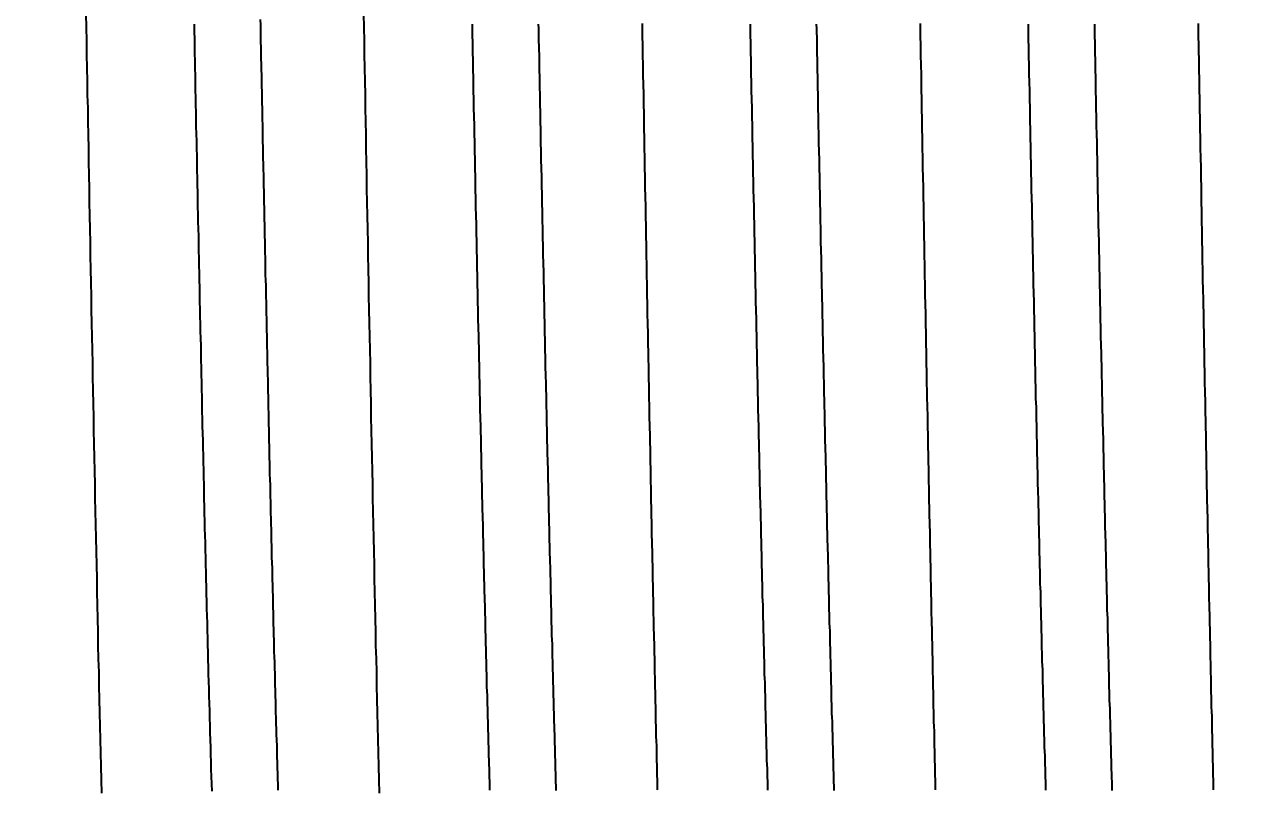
# Model space of a CAD drawing. Header units: millimetres. Extents: x 0 to 3800, y -67 to 2530.
# Drawn here: x 2233.79 to 2240.55, y 880.09 to 884.33 of the extents above; entities that cross this region are included whole.
import ezdxf

# ---------------------------------------------------------------- set-up
doc = ezdxf.new("R2010")
doc.units = ezdxf.units.MM
doc.layers.add('내부선 및 부속', color=4, linetype='Continuous')
doc.layers.add('치수선', color=7, linetype='Continuous')
doc.styles.add('____', font='')
doc.styles.get('____').set_extended_font_data('굴림')
doc.dimstyles.new('MSADIM', dxfattribs={"dimtxt": 33, "dimasz": 17, "dimexe": 10, "dimexo": 7.5, "dimgap": 10, "dimtad": 0, "dimtih": 1, "dimtoh": 1, "dimdec": 0, "dimzin": 1, "dimdsep": 46, "dimtxsty": '____', "dimcen": 11.25, "dimadec": 0, "dimazin": 0, "dimtfac": 1, "dimtdec": 0, "dimtix": 1, "dimtmove": 0, "dimatfit": 3, "dimfxl": 1, "dimtolj": 1, "dimtzin": 1, "dimarcsym": 0})

# ---------------------------------------------------------------- blocks, each defined once
blk = doc.blocks.new('*D36')
at = {"layer": '치수선', "color": 0, "linetype": 'Continuous', "lineweight": -2, "transparency": 16777216}
for p, q in [((2185.0236, 892.8024), (2164.7346, 892.8024)), ((2174.7346, 875.8024), (2174.7346, 782.8857)), ((2174.7346, 644.8024), (2174.7346, 737.2532)), ((2277.0236, 627.8024), (2164.7346, 627.8024))]:
    blk.add_line(p, q, dxfattribs=at)
at = {"layer": '치수선', "color": 0, "linetype": 'Continuous', "transparency": 16777216}
for points in [[(2171.9013, 875.8024), (2177.5679, 875.8024), (2174.7346, 892.8024)], [(2171.9013, 644.8024), (2177.5679, 644.8024), (2174.7346, 627.8024)]]:
    blk.add_solid(points, dxfattribs=at)
at = {"layer": '치수선', "color": 0, "linetype": 'Continuous', "transparency": 16777216, "insert": (2174.7346, 760.0695), "char_height": 25, "attachment_point": 5, "style": '____'}
blk.add_mtext('\\A1;265', dxfattribs=at)
blk = doc.blocks.new('*D37')
at = {"layer": '치수선', "color": 0, "linetype": 'Continuous', "lineweight": -2, "transparency": 16777216}
for p, q in [((2157.2346, 892.8024), (2094.528, 892.8024)), ((2104.528, 875.8024), (2104.528, 597.3935)), ((2104.528, 274.8024), (2104.528, 551.761)), ((2237.0236, 257.8024), (2094.528, 257.8024))]:
    blk.add_line(p, q, dxfattribs=at)
at = {"layer": '치수선', "color": 0, "linetype": 'Continuous', "transparency": 16777216}
for points in [[(2101.6947, 875.8024), (2107.3613, 875.8024), (2104.528, 892.8024)], [(2101.6947, 274.8024), (2107.3613, 274.8024), (2104.528, 257.8024)]]:
    blk.add_solid(points, dxfattribs=at)
at = {"layer": '치수선', "color": 0, "linetype": 'Continuous', "transparency": 16777216, "insert": (2104.528, 574.5773), "char_height": 25, "attachment_point": 5, "style": '____'}
blk.add_mtext('\\A1;635', dxfattribs=at)

msp = doc.modelspace()

# ---------------------------------------------------------------- linework, layer by layer
at = {"layer": '내부선 및 부속', "linetype": 'Continuous', "flags": 128}
for points in [[(2234.1328, 884.3867), (2234.1348, 884.3117), (2234.1358, 884.2377), (2234.1368, 884.1627), (2234.1388, 884.0887), (2234.1398, 884.0147), (2234.1408, 883.9397), (2234.1428, 883.8657), (2234.1438, 883.7907), (2234.1448, 883.7167), (2234.1468, 883.6417), (2234.1478, 883.5677), (2234.1488, 883.4927), (2234.1508, 883.4187), (2234.1518, 883.3437), (2234.1528, 883.2697), (2234.1548, 883.1947), (2234.1558, 883.1207), (2234.1568, 883.0457), (2234.1588, 882.9717), (2234.1598, 882.8967), (2234.1618, 882.8227), (2234.1628, 882.7487), (2234.1638, 882.6737), (2234.1658, 882.5997), (2234.1668, 882.5247), (2234.1688, 882.4507), (2234.1698, 882.3757), (2234.1718, 882.3017), (2234.1728, 882.2267), (2234.1748, 882.1527), (2234.1758, 882.0777), (2234.1768, 882.0037), (2234.1788, 881.9287), (2234.1798, 881.8547), (2234.1818, 881.7797), (2234.1828, 881.7057), (2234.1848, 881.6307), (2234.1858, 881.5567), (2234.1878, 881.4827), (2234.1898, 881.4077), (2234.1908, 881.3337), (2234.1928, 881.2587), (2234.1938, 881.1847), (2234.1958, 881.1097), (2234.1968, 881.0357), (2234.1988, 880.9607), (2234.1998, 880.8867), (2234.2018, 880.8117), (2234.2038, 880.7377), (2234.2048, 880.6627), (2234.2068, 880.5887), (2234.2088, 880.5137), (2234.2098, 880.4397), (2234.2118, 880.3647), (2234.2138, 880.2907), (2234.2148, 880.2167), (2234.2168, 880.1417), (2234.2188, 880.0677)], [(2235.7588, 880.0677), (2235.7568, 880.1417), (2235.7548, 880.2167), (2235.7528, 880.2907), (2235.7518, 880.3647), (2235.7498, 880.4397), (2235.7478, 880.5137), (2235.7468, 880.5887), (2235.7448, 880.6627), (2235.7438, 880.7377), (2235.7418, 880.8117), (2235.7398, 880.8867), (2235.7388, 880.9607), (2235.7368, 881.0357), (2235.7358, 881.1097), (2235.7338, 881.1847), (2235.7318, 881.2587), (2235.7308, 881.3337), (2235.7288, 881.4077), (2235.7278, 881.4827), (2235.7258, 881.5567), (2235.7248, 881.6307), (2235.7228, 881.7057), (2235.7218, 881.7797), (2235.7198, 881.8547), (2235.7188, 881.9287), (2235.7168, 882.0037), (2235.7158, 882.0777), (2235.7138, 882.1527), (2235.7128, 882.2267), (2235.7108, 882.3017), (2235.7098, 882.3757), (2235.7088, 882.4507), (2235.7068, 882.5247), (2235.7058, 882.5997), (2235.7038, 882.6737), (2235.7028, 882.7487), (2235.7008, 882.8227), (2235.6998, 882.8967), (2235.6988, 882.9717), (2235.6968, 883.0457), (2235.6958, 883.1207), (2235.6948, 883.1947), (2235.6928, 883.2697), (2235.6918, 883.3437), (2235.6898, 883.4187), (2235.6888, 883.4927), (2235.6878, 883.5677), (2235.6858, 883.6417), (2235.6848, 883.7167), (2235.6838, 883.7907), (2235.6818, 883.8657), (2235.6808, 883.9397), (2235.6798, 884.0147), (2235.6778, 884.0887), (2235.6768, 884.1627), (2235.6758, 884.2377), (2235.6748, 884.3117), (2235.6728, 884.3867)], [(2234.7318, 884.3297), (2234.7328, 884.2887), (2234.7338, 884.2487), (2234.7348, 884.2077), (2234.7348, 884.1677), (2234.7358, 884.1267), (2234.7368, 884.0867), (2234.7378, 884.0457), (2234.7388, 884.0057), (2234.7388, 883.9647), (2234.7398, 883.9247), (2234.7408, 883.8837), (2234.7418, 883.8437), (2234.7428, 883.8037), (2234.7428, 883.7627), (2234.7428, 883.7627), (2234.7438, 883.7227), (2234.7448, 883.6817), (2234.7458, 883.6417), (2234.7468, 883.6007), (2234.7478, 883.5607), (2234.7478, 883.5197), (2234.7488, 883.4797), (2234.7498, 883.4387), (2234.7508, 883.3987), (2234.7518, 883.3577), (2234.7518, 883.3177), (2234.7528, 883.2767), (2234.7538, 883.2367), (2234.7548, 883.1957), (2234.7558, 883.1557), (2234.7568, 883.1147), (2234.7568, 883.0747), (2234.7578, 883.0337), (2234.7588, 882.9937), (2234.7598, 882.9527), (2234.7608, 882.9127), (2234.7618, 882.8717), (2234.7628, 882.8317), (2234.7628, 882.7907), (2234.7638, 882.7507), (2234.7648, 882.7107), (2234.7658, 882.6697), (2234.7668, 882.6297), (2234.7678, 882.5887), (2234.7688, 882.5487), (2234.7688, 882.5077), (2234.7698, 882.4677), (2234.7708, 882.4267), (2234.7718, 882.3867), (2234.7728, 882.3457), (2234.7738, 882.3057), (2234.7748, 882.2647), (2234.7758, 882.2247), (2234.7758, 882.1837), (2234.7768, 882.1437), (2234.7778, 882.1027), (2234.7788, 882.0627), (2234.7798, 882.0217), (2234.7808, 881.9817), (2234.7818, 881.9407), (2234.7828, 881.9007), (2234.7838, 881.8597), (2234.7848, 881.8197), (2234.7858, 881.7787), (2234.7858, 881.7387), (2234.7868, 881.6987), (2234.7878, 881.6577), (2234.7888, 881.6177), (2234.7898, 881.5767), (2234.7908, 881.5367), (2234.7918, 881.4957), (2234.7928, 881.4557), (2234.7938, 881.4147), (2234.7948, 881.3747), (2234.7958, 881.3337), (2234.7968, 881.2937), (2234.7978, 881.2527), (2234.7988, 881.2127), (2234.7998, 881.1717), (2234.8008, 881.1317), (2234.8018, 881.0907), (2234.8028, 881.0507), (2234.8038, 881.0097), (2234.8048, 880.9697), (2234.8058, 880.9287), (2234.8068, 880.8887), (2234.8078, 880.8487), (2234.8088, 880.8077), (2234.8098, 880.7677), (2234.8108, 880.7267), (2234.8128, 880.6867), (2234.8138, 880.6457), (2234.8148, 880.6057), (2234.8158, 880.5647), (2234.8168, 880.5247), (2234.8178, 880.4837), (2234.8188, 880.4437), (2234.8198, 880.4027), (2234.8208, 880.3627), (2234.8228, 880.3217), (2234.8238, 880.2817), (2234.8248, 880.2407), (2234.8258, 880.2007), (2234.8268, 880.1597), (2234.8278, 880.1197), (2234.8298, 880.0797)], [(2235.0988, 884.3557), (2235.0998, 884.3247), (2235.0998, 884.2937), (2235.1008, 884.2637), (2235.1008, 884.2327), (2235.1018, 884.2017), (2235.1028, 884.1707), (2235.1028, 884.1407), (2235.1038, 884.1097), (2235.1038, 884.0787), (2235.1048, 884.0477), (2235.1058, 884.0177), (2235.1058, 883.9867), (2235.1068, 883.9557), (2235.1068, 883.9257), (2235.1078, 883.8947), (2235.1088, 883.8637), (2235.1088, 883.8327), (2235.1098, 883.8027), (2235.1108, 883.7717), (2235.1108, 883.7407), (2235.1118, 883.7097), (2235.1118, 883.6797), (2235.1128, 883.6487), (2235.1138, 883.6177), (2235.1138, 883.5877), (2235.1148, 883.5567), (2235.1148, 883.5257), (2235.1158, 883.4947), (2235.1158, 883.4947), (2235.1168, 883.4647), (2235.1168, 883.4337), (2235.1178, 883.4027), (2235.1188, 883.3727), (2235.1188, 883.3417), (2235.1198, 883.3107), (2235.1198, 883.2797), (2235.1208, 883.2497), (2235.1218, 883.2187), (2235.1218, 883.1877), (2235.1228, 883.1567), (2235.1238, 883.1267), (2235.1238, 883.0957), (2235.1248, 883.0647), (2235.1258, 883.0347), (2235.1258, 883.0037), (2235.1268, 882.9727), (2235.1268, 882.9417), (2235.1278, 882.9117), (2235.1288, 882.8807), (2235.1288, 882.8497), (2235.1298, 882.8187), (2235.1308, 882.7887), (2235.1308, 882.7577), (2235.1318, 882.7267), (2235.1328, 882.6967), (2235.1328, 882.6657), (2235.1338, 882.6347), (2235.1348, 882.6037), (2235.1348, 882.5737), (2235.1358, 882.5427), (2235.1368, 882.5117), (2235.1368, 882.4817), (2235.1378, 882.4507), (2235.1388, 882.4197), (2235.1388, 882.3887), (2235.1398, 882.3587), (2235.1408, 882.3277), (2235.1408, 882.2967), (2235.1418, 882.2657), (2235.1428, 882.2357), (2235.1428, 882.2047), (2235.1438, 882.1737), (2235.1448, 882.1437), (2235.1448, 882.1127), (2235.1458, 882.0817), (2235.1468, 882.0507), (2235.1468, 882.0207), (2235.1478, 881.9897), (2235.1488, 881.9587), (2235.1488, 881.9287), (2235.1498, 881.8977), (2235.1508, 881.8667), (2235.1508, 881.8357), (2235.1518, 881.8057), (2235.1528, 881.7747), (2235.1538, 881.7437), (2235.1538, 881.7127), (2235.1548, 881.6827), (2235.1558, 881.6517), (2235.1558, 881.6207), (2235.1568, 881.5907), (2235.1578, 881.5597), (2235.1588, 881.5287), (2235.1588, 881.4977), (2235.1598, 881.4677), (2235.1608, 881.4367), (2235.1618, 881.4057), (2235.1618, 881.3757), (2235.1628, 881.3447), (2235.1638, 881.3137), (2235.1648, 881.2827), (2235.1648, 881.2527), (2235.1658, 881.2217), (2235.1668, 881.1907), (2235.1678, 881.1597), (2235.1678, 881.1297), (2235.1688, 881.0987), (2235.1698, 881.0677), (2235.1708, 881.0377), (2235.1708, 881.0067), (2235.1718, 880.9757), (2235.1728, 880.9447), (2235.1738, 880.9147), (2235.1748, 880.8837), (2235.1748, 880.8527), (2235.1758, 880.8227), (2235.1768, 880.7917), (2235.1778, 880.7607), (2235.1788, 880.7297), (2235.1788, 880.6997), (2235.1798, 880.6687), (2235.1808, 880.6377), (2235.1818, 880.6077), (2235.1828, 880.5767), (2235.1838, 880.5457), (2235.1838, 880.5147), (2235.1848, 880.4847), (2235.1858, 880.4537), (2235.1868, 880.4227), (2235.1868, 880.4227), (2235.1878, 880.3927), (2235.1888, 880.3617), (2235.1898, 880.3307), (2235.1898, 880.2997), (2235.1908, 880.2697), (2235.1918, 880.2387), (2235.1928, 880.2077), (2235.1938, 880.1767), (2235.1948, 880.1467), (2235.1958, 880.1157), (2235.1968, 880.0847)], [(2236.2718, 884.3307), (2236.2718, 884.3077), (2236.2728, 884.2837), (2236.2728, 884.2597), (2236.2738, 884.2357), (2236.2738, 884.2117), (2236.2748, 884.1877), (2236.2748, 884.1877), (2236.2748, 884.1637), (2236.2758, 884.1407), (2236.2758, 884.1167), (2236.2768, 884.0927), (2236.2768, 884.0687), (2236.2778, 884.0447), (2236.2778, 884.0207), (2236.2788, 883.9967), (2236.2788, 883.9737), (2236.2788, 883.9497), (2236.2798, 883.9257), (2236.2798, 883.9017), (2236.2808, 883.8777), (2236.2808, 883.8537), (2236.2818, 883.8297), (2236.2818, 883.8057), (2236.2828, 883.7827), (2236.2828, 883.7587), (2236.2838, 883.7347), (2236.2838, 883.7107), (2236.2848, 883.6867), (2236.2848, 883.6627), (2236.2858, 883.6387), (2236.2858, 883.6157), (2236.2868, 883.5917), (2236.2868, 883.5677), (2236.2878, 883.5437), (2236.2878, 883.5197), (2236.2888, 883.4957), (2236.2888, 883.4717), (2236.2888, 883.4487), (2236.2898, 883.4247), (2236.2898, 883.4007), (2236.2908, 883.3767), (2236.2908, 883.3527), (2236.2918, 883.3287), (2236.2918, 883.3047), (2236.2928, 883.2807), (2236.2928, 883.2577), (2236.2938, 883.2337), (2236.2938, 883.2097), (2236.2948, 883.1857), (2236.2948, 883.1617), (2236.2958, 883.1377), (2236.2958, 883.1137), (2236.2968, 883.0907), (2236.2968, 883.0667), (2236.2978, 883.0427), (2236.2978, 883.0187), (2236.2988, 882.9947), (2236.2988, 882.9707), (2236.2998, 882.9467), (2236.2998, 882.9237), (2236.3008, 882.8997), (2236.3008, 882.8757), (2236.3018, 882.8517), (2236.3018, 882.8277), (2236.3028, 882.8037), (2236.3028, 882.7797), (2236.3038, 882.7567), (2236.3038, 882.7327), (2236.3048, 882.7087), (2236.3048, 882.6847), (2236.3058, 882.6607), (2236.3058, 882.6367), (2236.3068, 882.6127), (2236.3068, 882.5887), (2236.3078, 882.5657), (2236.3088, 882.5417), (2236.3088, 882.5177), (2236.3098, 882.4937), (2236.3098, 882.4697), (2236.3108, 882.4457), (2236.3108, 882.4217), (2236.3118, 882.3987), (2236.3118, 882.3747), (2236.3128, 882.3507), (2236.3128, 882.3267), (2236.3138, 882.3027), (2236.3138, 882.2787), (2236.3148, 882.2547), (2236.3148, 882.2317), (2236.3158, 882.2077), (2236.3158, 882.1837), (2236.3168, 882.1597), (2236.3168, 882.1357), (2236.3178, 882.1117), (2236.3188, 882.0877), (2236.3188, 882.0647), (2236.3198, 882.0407), (2236.3198, 882.0167), (2236.3208, 881.9927), (2236.3208, 881.9687), (2236.3218, 881.9447), (2236.3218, 881.9207), (2236.3228, 881.8967), (2236.3228, 881.8737), (2236.3238, 881.8497), (2236.3248, 881.8257), (2236.3248, 881.8017), (2236.3248, 881.8017), (2236.3258, 881.7777), (2236.3258, 881.7537), (2236.3268, 881.7297), (2236.3268, 881.7067), (2236.3278, 881.6827), (2236.3278, 881.6587), (2236.3288, 881.6347), (2236.3298, 881.6107), (2236.3298, 881.5867), (2236.3308, 881.5627), (2236.3308, 881.5397), (2236.3318, 881.5157), (2236.3318, 881.4917), (2236.3328, 881.4677), (2236.3338, 881.4437), (2236.3338, 881.4197), (2236.3348, 881.3957), (2236.3348, 881.3727), (2236.3358, 881.3487), (2236.3358, 881.3247), (2236.3368, 881.3007), (2236.3378, 881.2767), (2236.3378, 881.2527), (2236.3388, 881.2287), (2236.3388, 881.2057), (2236.3398, 881.1817), (2236.3408, 881.1577), (2236.3408, 881.1337), (2236.3418, 881.1097), (2236.3418, 881.0857), (2236.3428, 881.0617), (2236.3438, 881.0377), (2236.3438, 881.0147), (2236.3448, 880.9907), (2236.3448, 880.9667), (2236.3458, 880.9427), (2236.3468, 880.9187), (2236.3468, 880.8947), (2236.3478, 880.8707), (2236.3478, 880.8477), (2236.3488, 880.8237), (2236.3498, 880.7997), (2236.3498, 880.7757), (2236.3508, 880.7517), (2236.3518, 880.7277), (2236.3518, 880.7037), (2236.3528, 880.6807), (2236.3528, 880.6567), (2236.3538, 880.6327), (2236.3548, 880.6087), (2236.3548, 880.5847), (2236.3558, 880.5607), (2236.3568, 880.5367), (2236.3568, 880.5137), (2236.3578, 880.4897), (2236.3588, 880.4657), (2236.3588, 880.4417), (2236.3598, 880.4177), (2236.3608, 880.3937), (2236.3608, 880.3697), (2236.3618, 880.3467), (2236.3628, 880.3227), (2236.3628, 880.2987), (2236.3638, 880.2747), (2236.3648, 880.2507), (2236.3648, 880.2267), (2236.3658, 880.2027), (2236.3668, 880.1797), (2236.3668, 880.1557), (2236.3678, 880.1317), (2236.3688, 880.1077), (2236.3688, 880.0837)], [(2236.6388, 884.3297), (2236.6398, 884.3057), (2236.6398, 884.2817), (2236.6408, 884.2587), (2236.6408, 884.2347), (2236.6418, 884.2107), (2236.6418, 884.2107), (2236.6418, 884.1867), (2236.6428, 884.1627), (2236.6428, 884.1387), (2236.6428, 884.1147), (2236.6438, 884.0917), (2236.6438, 884.0677), (2236.6448, 884.0437), (2236.6448, 884.0197), (2236.6458, 883.9957), (2236.6458, 883.9717), (2236.6468, 883.9477), (2236.6468, 883.9247), (2236.6478, 883.9007), (2236.6478, 883.8767), (2236.6488, 883.8527), (2236.6488, 883.8287), (2236.6498, 883.8047), (2236.6498, 883.7807), (2236.6508, 883.7567), (2236.6508, 883.7337), (2236.6508, 883.7097), (2236.6518, 883.6857), (2236.6518, 883.6617), (2236.6528, 883.6377), (2236.6528, 883.6137), (2236.6538, 883.5897), (2236.6538, 883.5667), (2236.6548, 883.5427), (2236.6548, 883.5187), (2236.6558, 883.4947), (2236.6558, 883.4707), (2236.6568, 883.4467), (2236.6568, 883.4227), (2236.6578, 883.3997), (2236.6578, 883.3757), (2236.6588, 883.3517), (2236.6588, 883.3277), (2236.6598, 883.3037), (2236.6598, 883.2797), (2236.6608, 883.2557), (2236.6608, 883.2317), (2236.6618, 883.2087), (2236.6618, 883.1847), (2236.6628, 883.1607), (2236.6628, 883.1367), (2236.6638, 883.1127), (2236.6638, 883.0887), (2236.6648, 883.0647), (2236.6648, 883.0417), (2236.6658, 883.0177), (2236.6658, 882.9937), (2236.6668, 882.9697), (2236.6668, 882.9457), (2236.6678, 882.9217), (2236.6678, 882.8977), (2236.6688, 882.8747), (2236.6688, 882.8507), (2236.6698, 882.8267), (2236.6698, 882.8027), (2236.6708, 882.7787), (2236.6708, 882.7547), (2236.6718, 882.7307), (2236.6718, 882.7077), (2236.6728, 882.6837), (2236.6728, 882.6597), (2236.6738, 882.6357), (2236.6738, 882.6117), (2236.6748, 882.5877), (2236.6748, 882.5637), (2236.6758, 882.5397), (2236.6758, 882.5167), (2236.6768, 882.4927), (2236.6768, 882.4687), (2236.6778, 882.4447), (2236.6778, 882.4207), (2236.6788, 882.3967), (2236.6788, 882.3727), (2236.6798, 882.3497), (2236.6808, 882.3257), (2236.6808, 882.3017), (2236.6818, 882.2777), (2236.6818, 882.2537), (2236.6828, 882.2297), (2236.6828, 882.2057), (2236.6838, 882.1827), (2236.6838, 882.1587), (2236.6848, 882.1347), (2236.6848, 882.1107), (2236.6858, 882.0867), (2236.6858, 882.0627), (2236.6868, 882.0387), (2236.6868, 882.0157), (2236.6878, 881.9917), (2236.6888, 881.9677), (2236.6888, 881.9437), (2236.6898, 881.9197), (2236.6898, 881.8957), (2236.6908, 881.8717), (2236.6908, 881.8477), (2236.6918, 881.8247), (2236.6918, 881.8247), (2236.6918, 881.8007), (2236.6928, 881.7767), (2236.6938, 881.7527), (2236.6938, 881.7287), (2236.6948, 881.7047), (2236.6948, 881.6807), (2236.6958, 881.6577), (2236.6958, 881.6337), (2236.6968, 881.6097), (2236.6968, 881.5857), (2236.6978, 881.5617), (2236.6988, 881.5377), (2236.6988, 881.5137), (2236.6998, 881.4907), (2236.6998, 881.4667), (2236.7008, 881.4427), (2236.7008, 881.4187), (2236.7018, 881.3947), (2236.7028, 881.3707), (2236.7028, 881.3467), (2236.7038, 881.3237), (2236.7038, 881.2997), (2236.7048, 881.2757), (2236.7058, 881.2517), (2236.7058, 881.2277), (2236.7068, 881.2037), (2236.7068, 881.1797), (2236.7078, 881.1567), (2236.7078, 881.1327), (2236.7088, 881.1087), (2236.7098, 881.0847), (2236.7098, 881.0607), (2236.7108, 881.0367), (2236.7108, 881.0127), (2236.7118, 880.9887), (2236.7128, 880.9657), (2236.7128, 880.9417), (2236.7138, 880.9177), (2236.7148, 880.8937), (2236.7148, 880.8697), (2236.7158, 880.8457), (2236.7158, 880.8217), (2236.7168, 880.7987), (2236.7178, 880.7747), (2236.7178, 880.7507), (2236.7188, 880.7267), (2236.7188, 880.7027), (2236.7198, 880.6787), (2236.7208, 880.6547), (2236.7208, 880.6317), (2236.7218, 880.6077), (2236.7228, 880.5837), (2236.7228, 880.5597), (2236.7238, 880.5357), (2236.7248, 880.5117), (2236.7248, 880.4877), (2236.7258, 880.4647), (2236.7268, 880.4407), (2236.7268, 880.4167), (2236.7278, 880.3927), (2236.7288, 880.3687), (2236.7288, 880.3447), (2236.7298, 880.3207), (2236.7308, 880.2977), (2236.7308, 880.2737), (2236.7318, 880.2497), (2236.7328, 880.2257), (2236.7328, 880.2017), (2236.7338, 880.1777), (2236.7348, 880.1537), (2236.7348, 880.1307), (2236.7358, 880.1067), (2236.7368, 880.0827)], [(2237.2138, 884.3337), (2237.2138, 884.3067), (2237.2148, 884.2797), (2237.2148, 884.2527), (2237.2158, 884.2257), (2237.2158, 884.1987), (2237.2168, 884.1717), (2237.2168, 884.1447), (2237.2178, 884.1177), (2237.2178, 884.0907), (2237.2188, 884.0637), (2237.2188, 884.0367), (2237.2198, 884.0097), (2237.2198, 883.9827), (2237.2208, 883.9547), (2237.2208, 883.9277), (2237.2218, 883.9007), (2237.2218, 883.8737), (2237.2228, 883.8467), (2237.2228, 883.8197), (2237.2238, 883.7927), (2237.2238, 883.7657), (2237.2238, 883.7387), (2237.2248, 883.7117), (2237.2248, 883.6847), (2237.2258, 883.6577), (2237.2258, 883.6307), (2237.2268, 883.6037), (2237.2268, 883.5767), (2237.2278, 883.5497), (2237.2278, 883.5227), (2237.2288, 883.4957), (2237.2288, 883.4677), (2237.2298, 883.4407), (2237.2298, 883.4137), (2237.2308, 883.3867), (2237.2308, 883.3597), (2237.2318, 883.3327), (2237.2318, 883.3057), (2237.2328, 883.2787), (2237.2328, 883.2517), (2237.2338, 883.2247), (2237.2338, 883.1977), (2237.2348, 883.1707), (2237.2348, 883.1437), (2237.2358, 883.1167), (2237.2358, 883.0897), (2237.2368, 883.0627), (2237.2368, 883.0357), (2237.2378, 883.0087), (2237.2378, 882.9807), (2237.2388, 882.9537), (2237.2388, 882.9267), (2237.2398, 882.8997), (2237.2398, 882.8727), (2237.2408, 882.8457), (2237.2408, 882.8187), (2237.2418, 882.7917), (2237.2418, 882.7647), (2237.2428, 882.7377), (2237.2428, 882.7107), (2237.2438, 882.6837), (2237.2438, 882.6567), (2237.2448, 882.6297), (2237.2448, 882.6027), (2237.2458, 882.5757), (2237.2458, 882.5487), (2237.2468, 882.5217), (2237.2478, 882.4937), (2237.2478, 882.4667), (2237.2488, 882.4397), (2237.2488, 882.4127), (2237.2498, 882.3857), (2237.2498, 882.3587), (2237.2508, 882.3317), (2237.2508, 882.3047), (2237.2518, 882.2777), (2237.2518, 882.2507), (2237.2528, 882.2237), (2237.2528, 882.1967), (2237.2538, 882.1697), (2237.2538, 882.1427), (2237.2548, 882.1157), (2237.2548, 882.0887), (2237.2558, 882.0617), (2237.2558, 882.0347), (2237.2568, 882.0077), (2237.2578, 881.9797), (2237.2578, 881.9797), (2237.2578, 881.9527), (2237.2588, 881.9257), (2237.2588, 881.8987), (2237.2598, 881.8717), (2237.2598, 881.8447), (2237.2608, 881.8177), (2237.2608, 881.7907), (2237.2618, 881.7637), (2237.2618, 881.7367), (2237.2628, 881.7097), (2237.2628, 881.6827), (2237.2638, 881.6557), (2237.2648, 881.6287), (2237.2648, 881.6017), (2237.2658, 881.5747), (2237.2658, 881.5477), (2237.2668, 881.5207), (2237.2668, 881.4937), (2237.2678, 881.4657), (2237.2678, 881.4387), (2237.2688, 881.4117), (2237.2698, 881.3847), (2237.2698, 881.3577), (2237.2708, 881.3307), (2237.2708, 881.3037), (2237.2718, 881.2767), (2237.2718, 881.2497), (2237.2728, 881.2227), (2237.2738, 881.1957), (2237.2738, 881.1687), (2237.2748, 881.1417), (2237.2748, 881.1147), (2237.2758, 881.0877), (2237.2758, 881.0607), (2237.2768, 881.0337), (2237.2778, 881.0067), (2237.2778, 880.9787), (2237.2788, 880.9517), (2237.2788, 880.9247), (2237.2798, 880.8977), (2237.2808, 880.8707), (2237.2808, 880.8437), (2237.2818, 880.8167), (2237.2818, 880.7897), (2237.2828, 880.7627), (2237.2828, 880.7357), (2237.2838, 880.7087), (2237.2848, 880.6817), (2237.2848, 880.6547), (2237.2858, 880.6277), (2237.2858, 880.6007), (2237.2868, 880.5737), (2237.2878, 880.5467), (2237.2878, 880.5197), (2237.2888, 880.4927), (2237.2888, 880.4647), (2237.2898, 880.4377), (2237.2908, 880.4107), (2237.2908, 880.3837), (2237.2918, 880.3567), (2237.2928, 880.3297), (2237.2928, 880.3027), (2237.2938, 880.2757), (2237.2938, 880.2487), (2237.2948, 880.2217), (2237.2958, 880.1947), (2237.2958, 880.1677), (2237.2968, 880.1407), (2237.2978, 880.1137), (2237.2978, 880.0867)], [(2237.8118, 884.3307), (2237.8118, 884.3077), (2237.8128, 884.2837), (2237.8128, 884.2597), (2237.8138, 884.2357), (2237.8138, 884.2117), (2237.8148, 884.1877), (2237.8148, 884.1877), (2237.8148, 884.1637), (2237.8158, 884.1407), (2237.8158, 884.1167), (2237.8158, 884.0927), (2237.8168, 884.0687), (2237.8168, 884.0447), (2237.8178, 884.0207), (2237.8178, 883.9967), (2237.8188, 883.9737), (2237.8188, 883.9497), (2237.8198, 883.9257), (2237.8198, 883.9017), (2237.8208, 883.8777), (2237.8208, 883.8537), (2237.8218, 883.8297), (2237.8218, 883.8057), (2237.8228, 883.7827), (2237.8228, 883.7587), (2237.8238, 883.7347), (2237.8238, 883.7107), (2237.8238, 883.6867), (2237.8248, 883.6627), (2237.8248, 883.6387), (2237.8258, 883.6157), (2237.8258, 883.5917), (2237.8268, 883.5677), (2237.8268, 883.5437), (2237.8278, 883.5197), (2237.8278, 883.4957), (2237.8288, 883.4717), (2237.8288, 883.4487), (2237.8298, 883.4247), (2237.8298, 883.4007), (2237.8308, 883.3767), (2237.8308, 883.3527), (2237.8318, 883.3287), (2237.8318, 883.3047), (2237.8328, 883.2817), (2237.8328, 883.2577), (2237.8338, 883.2337), (2237.8338, 883.2097), (2237.8348, 883.1857), (2237.8348, 883.1617), (2237.8358, 883.1377), (2237.8358, 883.1137), (2237.8368, 883.0907), (2237.8368, 883.0667), (2237.8378, 883.0427), (2237.8378, 883.0187), (2237.8388, 882.9947), (2237.8388, 882.9707), (2237.8398, 882.9467), (2237.8398, 882.9237), (2237.8408, 882.8997), (2237.8408, 882.8757), (2237.8418, 882.8517), (2237.8418, 882.8277), (2237.8428, 882.8037), (2237.8428, 882.7797), (2237.8438, 882.7567), (2237.8438, 882.7327), (2237.8448, 882.7087), (2237.8448, 882.6847), (2237.8458, 882.6607), (2237.8458, 882.6367), (2237.8468, 882.6127), (2237.8468, 882.5887), (2237.8478, 882.5657), (2237.8478, 882.5417), (2237.8488, 882.5177), (2237.8488, 882.4937), (2237.8498, 882.4697), (2237.8498, 882.4457), (2237.8508, 882.4217), (2237.8508, 882.3987), (2237.8518, 882.3747), (2237.8528, 882.3507), (2237.8528, 882.3267), (2237.8538, 882.3027), (2237.8538, 882.2787), (2237.8548, 882.2547), (2237.8548, 882.2317), (2237.8558, 882.2077), (2237.8558, 882.1837), (2237.8568, 882.1597), (2237.8568, 882.1357), (2237.8578, 882.1117), (2237.8578, 882.0877), (2237.8588, 882.0647), (2237.8588, 882.0407), (2237.8598, 882.0167), (2237.8608, 881.9927), (2237.8608, 881.9687), (2237.8618, 881.9447), (2237.8618, 881.9207), (2237.8628, 881.8967), (2237.8628, 881.8737), (2237.8638, 881.8497), (2237.8638, 881.8257), (2237.8648, 881.8017), (2237.8648, 881.8017), (2237.8648, 881.7777), (2237.8658, 881.7537), (2237.8668, 881.7297), (2237.8668, 881.7067), (2237.8678, 881.6827), (2237.8678, 881.6587), (2237.8688, 881.6347), (2237.8688, 881.6107), (2237.8698, 881.5867), (2237.8708, 881.5627), (2237.8708, 881.5397), (2237.8718, 881.5157), (2237.8718, 881.4917), (2237.8728, 881.4677), (2237.8728, 881.4437), (2237.8738, 881.4197), (2237.8748, 881.3957), (2237.8748, 881.3727), (2237.8758, 881.3487), (2237.8758, 881.3247), (2237.8768, 881.3007), (2237.8768, 881.2767), (2237.8778, 881.2527), (2237.8788, 881.2287), (2237.8788, 881.2057), (2237.8798, 881.1817), (2237.8798, 881.1577), (2237.8808, 881.1337), (2237.8818, 881.1097), (2237.8818, 881.0857), (2237.8828, 881.0617), (2237.8828, 881.0377), (2237.8838, 881.0147), (2237.8848, 880.9907), (2237.8848, 880.9667), (2237.8858, 880.9427), (2237.8858, 880.9187), (2237.8868, 880.8947), (2237.8878, 880.8707), (2237.8878, 880.8477), (2237.8888, 880.8237), (2237.8898, 880.7997), (2237.8898, 880.7757), (2237.8908, 880.7517), (2237.8908, 880.7277), (2237.8918, 880.7037), (2237.8928, 880.6807), (2237.8928, 880.6567), (2237.8938, 880.6327), (2237.8948, 880.6087), (2237.8948, 880.5847), (2237.8958, 880.5607), (2237.8958, 880.5367), (2237.8968, 880.5137), (2237.8978, 880.4897), (2237.8978, 880.4657), (2237.8988, 880.4417), (2237.8998, 880.4177), (2237.8998, 880.3937), (2237.9008, 880.3697), (2237.9018, 880.3467), (2237.9018, 880.3227), (2237.9028, 880.2987), (2237.9038, 880.2747), (2237.9038, 880.2507), (2237.9048, 880.2267), (2237.9058, 880.2027), (2237.9058, 880.1797), (2237.9068, 880.1557), (2237.9078, 880.1317), (2237.9078, 880.1077), (2237.9088, 880.0837)], [(2238.1788, 884.3297), (2238.1798, 884.3057), (2238.1798, 884.2817), (2238.1808, 884.2587), (2238.1808, 884.2347), (2238.1808, 884.2107), (2238.1808, 884.2107), (2238.1818, 884.1867), (2238.1818, 884.1627), (2238.1828, 884.1387), (2238.1828, 884.1147), (2238.1838, 884.0917), (2238.1838, 884.0677), (2238.1848, 884.0437), (2238.1848, 884.0197), (2238.1858, 883.9957), (2238.1858, 883.9717), (2238.1868, 883.9477), (2238.1868, 883.9247), (2238.1878, 883.9007), (2238.1878, 883.8767), (2238.1878, 883.8527), (2238.1888, 883.8287), (2238.1888, 883.8047), (2238.1898, 883.7807), (2238.1898, 883.7567), (2238.1908, 883.7337), (2238.1908, 883.7097), (2238.1918, 883.6857), (2238.1918, 883.6617), (2238.1928, 883.6377), (2238.1928, 883.6137), (2238.1938, 883.5897), (2238.1938, 883.5667), (2238.1948, 883.5427), (2238.1948, 883.5187), (2238.1958, 883.4947), (2238.1958, 883.4707), (2238.1968, 883.4467), (2238.1968, 883.4227), (2238.1978, 883.3997), (2238.1978, 883.3757), (2238.1988, 883.3517), (2238.1988, 883.3277), (2238.1998, 883.3037), (2238.1998, 883.2797), (2238.2008, 883.2557), (2238.2008, 883.2317), (2238.2018, 883.2087), (2238.2018, 883.1847), (2238.2018, 883.1607), (2238.2028, 883.1367), (2238.2028, 883.1127), (2238.2038, 883.0887), (2238.2038, 883.0647), (2238.2048, 883.0417), (2238.2048, 883.0177), (2238.2058, 882.9937), (2238.2058, 882.9697), (2238.2068, 882.9457), (2238.2068, 882.9217), (2238.2078, 882.8977), (2238.2078, 882.8747), (2238.2088, 882.8507), (2238.2098, 882.8267), (2238.2098, 882.8027), (2238.2108, 882.7787), (2238.2108, 882.7547), (2238.2118, 882.7307), (2238.2118, 882.7077), (2238.2128, 882.6837), (2238.2128, 882.6597), (2238.2138, 882.6357), (2238.2138, 882.6117), (2238.2148, 882.5877), (2238.2148, 882.5637), (2238.2158, 882.5397), (2238.2158, 882.5167), (2238.2168, 882.4927), (2238.2168, 882.4687), (2238.2178, 882.4447), (2238.2178, 882.4207), (2238.2188, 882.3967), (2238.2188, 882.3727), (2238.2198, 882.3497), (2238.2198, 882.3257), (2238.2208, 882.3017), (2238.2208, 882.2777), (2238.2218, 882.2537), (2238.2218, 882.2297), (2238.2228, 882.2057), (2238.2238, 882.1827), (2238.2238, 882.1587), (2238.2248, 882.1347), (2238.2248, 882.1107), (2238.2258, 882.0867), (2238.2258, 882.0627), (2238.2268, 882.0387), (2238.2268, 882.0157), (2238.2278, 881.9917), (2238.2278, 881.9677), (2238.2288, 881.9437), (2238.2288, 881.9197), (2238.2298, 881.8957), (2238.2308, 881.8717), (2238.2308, 881.8477), (2238.2318, 881.8247), (2238.2318, 881.8247), (2238.2318, 881.8007), (2238.2328, 881.7767), (2238.2328, 881.7527), (2238.2338, 881.7287), (2238.2338, 881.7047), (2238.2348, 881.6807), (2238.2358, 881.6577), (2238.2358, 881.6337), (2238.2368, 881.6097), (2238.2368, 881.5857), (2238.2378, 881.5617), (2238.2378, 881.5377), (2238.2388, 881.5137), (2238.2398, 881.4907), (2238.2398, 881.4667), (2238.2408, 881.4427), (2238.2408, 881.4187), (2238.2418, 881.3947), (2238.2418, 881.3707), (2238.2428, 881.3467), (2238.2438, 881.3237), (2238.2438, 881.2997), (2238.2448, 881.2757), (2238.2448, 881.2517), (2238.2458, 881.2277), (2238.2468, 881.2037), (2238.2468, 881.1797), (2238.2478, 881.1567), (2238.2478, 881.1327), (2238.2488, 881.1087), (2238.2488, 881.0847), (2238.2498, 881.0607), (2238.2508, 881.0367), (2238.2508, 881.0127), (2238.2518, 880.9887), (2238.2528, 880.9657), (2238.2528, 880.9417), (2238.2538, 880.9177), (2238.2538, 880.8937), (2238.2548, 880.8697), (2238.2558, 880.8457), (2238.2558, 880.8217), (2238.2568, 880.7987), (2238.2568, 880.7747), (2238.2578, 880.7507), (2238.2588, 880.7267), (2238.2588, 880.7027), (2238.2598, 880.6787), (2238.2608, 880.6547), (2238.2608, 880.6317), (2238.2618, 880.6077), (2238.2618, 880.5837), (2238.2628, 880.5597), (2238.2638, 880.5357), (2238.2638, 880.5117), (2238.2648, 880.4877), (2238.2658, 880.4647), (2238.2658, 880.4407), (2238.2668, 880.4167), (2238.2678, 880.3927), (2238.2678, 880.3687), (2238.2688, 880.3447), (2238.2698, 880.3207), (2238.2698, 880.2977), (2238.2708, 880.2737), (2238.2718, 880.2497), (2238.2718, 880.2257), (2238.2728, 880.2017), (2238.2738, 880.1777), (2238.2738, 880.1537), (2238.2748, 880.1307), (2238.2758, 880.1067), (2238.2758, 880.0827)], [(2238.7538, 884.3337), (2238.7538, 884.3067), (2238.7548, 884.2797), (2238.7548, 884.2527), (2238.7558, 884.2257), (2238.7558, 884.1987), (2238.7568, 884.1717), (2238.7568, 884.1447), (2238.7578, 884.1177), (2238.7578, 884.0907), (2238.7588, 884.0637), (2238.7588, 884.0367), (2238.7598, 884.0097), (2238.7598, 883.9827), (2238.7598, 883.9547), (2238.7608, 883.9277), (2238.7608, 883.9007), (2238.7618, 883.8737), (2238.7618, 883.8467), (2238.7628, 883.8197), (2238.7628, 883.7927), (2238.7638, 883.7657), (2238.7638, 883.7387), (2238.7648, 883.7117), (2238.7648, 883.6847), (2238.7658, 883.6577), (2238.7658, 883.6307), (2238.7668, 883.6037), (2238.7668, 883.5767), (2238.7678, 883.5497), (2238.7678, 883.5227), (2238.7688, 883.4957), (2238.7688, 883.4677), (2238.7698, 883.4407), (2238.7698, 883.4137), (2238.7708, 883.3867), (2238.7708, 883.3597), (2238.7718, 883.3327), (2238.7718, 883.3057), (2238.7728, 883.2787), (2238.7728, 883.2517), (2238.7738, 883.2247), (2238.7738, 883.1977), (2238.7748, 883.1707), (2238.7748, 883.1437), (2238.7758, 883.1167), (2238.7758, 883.0897), (2238.7768, 883.0627), (2238.7768, 883.0357), (2238.7778, 883.0087), (2238.7778, 882.9807), (2238.7788, 882.9537), (2238.7788, 882.9267), (2238.7798, 882.8997), (2238.7798, 882.8727), (2238.7808, 882.8457), (2238.7808, 882.8187), (2238.7818, 882.7917), (2238.7818, 882.7647), (2238.7828, 882.7377), (2238.7828, 882.7107), (2238.7838, 882.6837), (2238.7838, 882.6567), (2238.7848, 882.6297), (2238.7848, 882.6027), (2238.7858, 882.5757), (2238.7858, 882.5487), (2238.7868, 882.5217), (2238.7868, 882.4937), (2238.7878, 882.4667), (2238.7878, 882.4397), (2238.7888, 882.4127), (2238.7888, 882.3857), (2238.7898, 882.3587), (2238.7898, 882.3317), (2238.7908, 882.3047), (2238.7918, 882.2777), (2238.7918, 882.2507), (2238.7928, 882.2237), (2238.7928, 882.1967), (2238.7938, 882.1697), (2238.7938, 882.1427), (2238.7948, 882.1157), (2238.7948, 882.0887), (2238.7958, 882.0617), (2238.7958, 882.0347), (2238.7968, 882.0077), (2238.7968, 881.9797), (2238.7968, 881.9797), (2238.7978, 881.9527), (2238.7978, 881.9257), (2238.7988, 881.8987), (2238.7998, 881.8717), (2238.7998, 881.8447), (2238.8008, 881.8177), (2238.8008, 881.7907), (2238.8018, 881.7637), (2238.8018, 881.7367), (2238.8028, 881.7097), (2238.8028, 881.6827), (2238.8038, 881.6557), (2238.8038, 881.6287), (2238.8048, 881.6017), (2238.8058, 881.5747), (2238.8058, 881.5477), (2238.8068, 881.5207), (2238.8068, 881.4937), (2238.8078, 881.4657), (2238.8078, 881.4387), (2238.8088, 881.4117), (2238.8088, 881.3847), (2238.8098, 881.3577), (2238.8108, 881.3307), (2238.8108, 881.3037), (2238.8118, 881.2767), (2238.8118, 881.2497), (2238.8128, 881.2227), (2238.8128, 881.1957), (2238.8138, 881.1687), (2238.8148, 881.1417), (2238.8148, 881.1147), (2238.8158, 881.0877), (2238.8158, 881.0607), (2238.8168, 881.0337), (2238.8168, 881.0067), (2238.8178, 880.9787), (2238.8188, 880.9517), (2238.8188, 880.9247), (2238.8198, 880.8977), (2238.8198, 880.8707), (2238.8208, 880.8437), (2238.8218, 880.8167), (2238.8218, 880.7897), (2238.8228, 880.7627), (2238.8228, 880.7357), (2238.8238, 880.7087), (2238.8238, 880.6817), (2238.8248, 880.6547), (2238.8258, 880.6277), (2238.8258, 880.6007), (2238.8268, 880.5737), (2238.8268, 880.5467), (2238.8278, 880.5197), (2238.8288, 880.4927), (2238.8288, 880.4647), (2238.8298, 880.4377), (2238.8308, 880.4107), (2238.8308, 880.3837), (2238.8318, 880.3567), (2238.8318, 880.3297), (2238.8328, 880.3027), (2238.8338, 880.2757), (2238.8338, 880.2487), (2238.8348, 880.2217), (2238.8358, 880.1947), (2238.8358, 880.1677), (2238.8368, 880.1407), (2238.8368, 880.1137), (2238.8378, 880.0867)], [(2239.3518, 884.3307), (2239.3518, 884.3077), (2239.3528, 884.2837), (2239.3528, 884.2597), (2239.3528, 884.2357), (2239.3538, 884.2117), (2239.3538, 884.1877), (2239.3538, 884.1877), (2239.3548, 884.1637), (2239.3548, 884.1407), (2239.3558, 884.1167), (2239.3558, 884.0927), (2239.3568, 884.0687), (2239.3568, 884.0447), (2239.3578, 884.0207), (2239.3578, 883.9967), (2239.3588, 883.9737), (2239.3588, 883.9497), (2239.3598, 883.9257), (2239.3598, 883.9017), (2239.3608, 883.8777), (2239.3608, 883.8537), (2239.3608, 883.8297), (2239.3618, 883.8067), (2239.3618, 883.7827), (2239.3628, 883.7587), (2239.3628, 883.7347), (2239.3638, 883.7107), (2239.3638, 883.6867), (2239.3648, 883.6627), (2239.3648, 883.6387), (2239.3658, 883.6157), (2239.3658, 883.5917), (2239.3668, 883.5677), (2239.3668, 883.5437), (2239.3678, 883.5197), (2239.3678, 883.4957), (2239.3688, 883.4717), (2239.3688, 883.4487), (2239.3698, 883.4247), (2239.3698, 883.4007), (2239.3708, 883.3767), (2239.3708, 883.3527), (2239.3718, 883.3287), (2239.3718, 883.3047), (2239.3728, 883.2817), (2239.3728, 883.2577), (2239.3738, 883.2337), (2239.3738, 883.2097), (2239.3748, 883.1857), (2239.3748, 883.1617), (2239.3758, 883.1377), (2239.3758, 883.1137), (2239.3768, 883.0907), (2239.3768, 883.0667), (2239.3778, 883.0427), (2239.3778, 883.0187), (2239.3788, 882.9947), (2239.3788, 882.9707), (2239.3798, 882.9467), (2239.3798, 882.9237), (2239.3808, 882.8997), (2239.3808, 882.8757), (2239.3818, 882.8517), (2239.3818, 882.8277), (2239.3828, 882.8037), (2239.3828, 882.7797), (2239.3838, 882.7567), (2239.3838, 882.7327), (2239.3848, 882.7087), (2239.3848, 882.6847), (2239.3858, 882.6607), (2239.3858, 882.6367), (2239.3868, 882.6127), (2239.3868, 882.5887), (2239.3878, 882.5657), (2239.3878, 882.5417), (2239.3888, 882.5177), (2239.3888, 882.4937), (2239.3898, 882.4697), (2239.3898, 882.4457), (2239.3908, 882.4217), (2239.3908, 882.3987), (2239.3918, 882.3747), (2239.3918, 882.3507), (2239.3928, 882.3267), (2239.3928, 882.3027), (2239.3938, 882.2787), (2239.3938, 882.2547), (2239.3948, 882.2317), (2239.3958, 882.2077), (2239.3958, 882.1837), (2239.3968, 882.1597), (2239.3968, 882.1357), (2239.3978, 882.1117), (2239.3978, 882.0877), (2239.3988, 882.0647), (2239.3988, 882.0407), (2239.3998, 882.0167), (2239.3998, 881.9927), (2239.4008, 881.9687), (2239.4008, 881.9447), (2239.4018, 881.9207), (2239.4028, 881.8977), (2239.4028, 881.8737), (2239.4038, 881.8497), (2239.4038, 881.8257), (2239.4048, 881.8017), (2239.4048, 881.8017), (2239.4048, 881.7777), (2239.4058, 881.7537), (2239.4058, 881.7297), (2239.4068, 881.7067), (2239.4078, 881.6827), (2239.4078, 881.6587), (2239.4088, 881.6347), (2239.4088, 881.6107), (2239.4098, 881.5867), (2239.4098, 881.5627), (2239.4108, 881.5397), (2239.4118, 881.5157), (2239.4118, 881.4917), (2239.4128, 881.4677), (2239.4128, 881.4437), (2239.4138, 881.4197), (2239.4138, 881.3957), (2239.4148, 881.3727), (2239.4158, 881.3487), (2239.4158, 881.3247), (2239.4168, 881.3007), (2239.4168, 881.2767), (2239.4178, 881.2527), (2239.4178, 881.2287), (2239.4188, 881.2057), (2239.4198, 881.1817), (2239.4198, 881.1577), (2239.4208, 881.1337), (2239.4208, 881.1097), (2239.4218, 881.0857), (2239.4228, 881.0617), (2239.4228, 881.0387), (2239.4238, 881.0147), (2239.4238, 880.9907), (2239.4248, 880.9667), (2239.4258, 880.9427), (2239.4258, 880.9187), (2239.4268, 880.8947), (2239.4268, 880.8707), (2239.4278, 880.8477), (2239.4288, 880.8237), (2239.4288, 880.7997), (2239.4298, 880.7757), (2239.4308, 880.7517), (2239.4308, 880.7277), (2239.4318, 880.7037), (2239.4318, 880.6807), (2239.4328, 880.6567), (2239.4338, 880.6327), (2239.4338, 880.6087), (2239.4348, 880.5847), (2239.4358, 880.5607), (2239.4358, 880.5367), (2239.4368, 880.5137), (2239.4378, 880.4897), (2239.4378, 880.4657), (2239.4388, 880.4417), (2239.4398, 880.4177), (2239.4398, 880.3937), (2239.4408, 880.3697), (2239.4418, 880.3467), (2239.4418, 880.3227), (2239.4428, 880.2987), (2239.4438, 880.2747), (2239.4438, 880.2507), (2239.4448, 880.2267), (2239.4458, 880.2027), (2239.4458, 880.1797), (2239.4468, 880.1557), (2239.4478, 880.1317), (2239.4478, 880.1077), (2239.4488, 880.0837)], [(2239.7188, 884.3297), (2239.7188, 884.3057), (2239.7198, 884.2817), (2239.7198, 884.2587), (2239.7208, 884.2347), (2239.7208, 884.2107), (2239.7208, 884.2107), (2239.7218, 884.1867), (2239.7218, 884.1627), (2239.7228, 884.1387), (2239.7228, 884.1147), (2239.7238, 884.0917), (2239.7238, 884.0677), (2239.7248, 884.0437), (2239.7248, 884.0197), (2239.7248, 883.9957), (2239.7258, 883.9717), (2239.7258, 883.9477), (2239.7268, 883.9247), (2239.7268, 883.9007), (2239.7278, 883.8767), (2239.7278, 883.8527), (2239.7288, 883.8287), (2239.7288, 883.8047), (2239.7298, 883.7807), (2239.7298, 883.7567), (2239.7308, 883.7337), (2239.7308, 883.7097), (2239.7318, 883.6857), (2239.7318, 883.6617), (2239.7328, 883.6377), (2239.7328, 883.6137), (2239.7338, 883.5897), (2239.7338, 883.5667), (2239.7338, 883.5427), (2239.7348, 883.5187), (2239.7348, 883.4947), (2239.7358, 883.4707), (2239.7358, 883.4467), (2239.7368, 883.4227), (2239.7368, 883.3997), (2239.7378, 883.3757), (2239.7378, 883.3517), (2239.7388, 883.3277), (2239.7388, 883.3037), (2239.7398, 883.2797), (2239.7398, 883.2557), (2239.7408, 883.2327), (2239.7408, 883.2087), (2239.7418, 883.1847), (2239.7418, 883.1607), (2239.7428, 883.1367), (2239.7428, 883.1127), (2239.7438, 883.0887), (2239.7438, 883.0647), (2239.7448, 883.0417), (2239.7448, 883.0177), (2239.7458, 882.9937), (2239.7458, 882.9697), (2239.7468, 882.9457), (2239.7468, 882.9217), (2239.7478, 882.8977), (2239.7478, 882.8747), (2239.7488, 882.8507), (2239.7488, 882.8267), (2239.7498, 882.8027), (2239.7498, 882.7787), (2239.7508, 882.7547), (2239.7508, 882.7307), (2239.7518, 882.7077), (2239.7518, 882.6837), (2239.7528, 882.6597), (2239.7528, 882.6357), (2239.7538, 882.6117), (2239.7538, 882.5877), (2239.7548, 882.5637), (2239.7548, 882.5397), (2239.7558, 882.5167), (2239.7568, 882.4927), (2239.7568, 882.4687), (2239.7578, 882.4447), (2239.7578, 882.4207), (2239.7588, 882.3967), (2239.7588, 882.3727), (2239.7598, 882.3497), (2239.7598, 882.3257), (2239.7608, 882.3017), (2239.7608, 882.2777), (2239.7618, 882.2537), (2239.7618, 882.2297), (2239.7628, 882.2057), (2239.7628, 882.1827), (2239.7638, 882.1587), (2239.7638, 882.1347), (2239.7648, 882.1107), (2239.7658, 882.0867), (2239.7658, 882.0627), (2239.7668, 882.0387), (2239.7668, 882.0157), (2239.7678, 881.9917), (2239.7678, 881.9677), (2239.7688, 881.9437), (2239.7688, 881.9197), (2239.7698, 881.8957), (2239.7698, 881.8717), (2239.7708, 881.8477), (2239.7718, 881.8247), (2239.7718, 881.8247), (2239.7718, 881.8007), (2239.7728, 881.7767), (2239.7728, 881.7527), (2239.7738, 881.7287), (2239.7738, 881.7047), (2239.7748, 881.6807), (2239.7748, 881.6577), (2239.7758, 881.6337), (2239.7768, 881.6097), (2239.7768, 881.5857), (2239.7778, 881.5617), (2239.7778, 881.5377), (2239.7788, 881.5137), (2239.7788, 881.4907), (2239.7798, 881.4667), (2239.7808, 881.4427), (2239.7808, 881.4187), (2239.7818, 881.3947), (2239.7818, 881.3707), (2239.7828, 881.3467), (2239.7828, 881.3237), (2239.7838, 881.2997), (2239.7848, 881.2757), (2239.7848, 881.2517), (2239.7858, 881.2277), (2239.7858, 881.2037), (2239.7868, 881.1797), (2239.7878, 881.1567), (2239.7878, 881.1327), (2239.7888, 881.1087), (2239.7888, 881.0847), (2239.7898, 881.0607), (2239.7908, 881.0367), (2239.7908, 881.0127), (2239.7918, 880.9887), (2239.7918, 880.9657), (2239.7928, 880.9417), (2239.7938, 880.9177), (2239.7938, 880.8937), (2239.7948, 880.8697), (2239.7948, 880.8457), (2239.7958, 880.8217), (2239.7968, 880.7987), (2239.7968, 880.7747), (2239.7978, 880.7507), (2239.7988, 880.7267), (2239.7988, 880.7027), (2239.7998, 880.6787), (2239.7998, 880.6547), (2239.8008, 880.6317), (2239.8018, 880.6077), (2239.8018, 880.5837), (2239.8028, 880.5597), (2239.8038, 880.5357), (2239.8038, 880.5117), (2239.8048, 880.4877), (2239.8058, 880.4647), (2239.8058, 880.4407), (2239.8068, 880.4167), (2239.8078, 880.3927), (2239.8078, 880.3687), (2239.8088, 880.3447), (2239.8098, 880.3207), (2239.8098, 880.2977), (2239.8108, 880.2737), (2239.8118, 880.2497), (2239.8118, 880.2257), (2239.8128, 880.2017), (2239.8138, 880.1777), (2239.8138, 880.1537), (2239.8148, 880.1307), (2239.8158, 880.1067), (2239.8158, 880.0827)], [(2240.2938, 884.3337), (2240.2938, 884.3067), (2240.2948, 884.2797), (2240.2948, 884.2527), (2240.2958, 884.2257), (2240.2958, 884.1987), (2240.2958, 884.1717), (2240.2968, 884.1447), (2240.2968, 884.1177), (2240.2978, 884.0907), (2240.2978, 884.0637), (2240.2988, 884.0367), (2240.2988, 884.0097), (2240.2998, 883.9817), (2240.2998, 883.9547), (2240.3008, 883.9277), (2240.3008, 883.9007), (2240.3018, 883.8737), (2240.3018, 883.8467), (2240.3028, 883.8197), (2240.3028, 883.7927), (2240.3038, 883.7657), (2240.3038, 883.7387), (2240.3048, 883.7117), (2240.3048, 883.6847), (2240.3058, 883.6577), (2240.3058, 883.6307), (2240.3068, 883.6037), (2240.3068, 883.5767), (2240.3078, 883.5497), (2240.3078, 883.5227), (2240.3088, 883.4957), (2240.3088, 883.4677), (2240.3098, 883.4407), (2240.3098, 883.4137), (2240.3098, 883.3867), (2240.3108, 883.3597), (2240.3108, 883.3327), (2240.3118, 883.3057), (2240.3118, 883.2787), (2240.3128, 883.2517), (2240.3128, 883.2247), (2240.3138, 883.1977), (2240.3138, 883.1707), (2240.3148, 883.1437), (2240.3148, 883.1167), (2240.3158, 883.0897), (2240.3158, 883.0627), (2240.3168, 883.0357), (2240.3168, 883.0087), (2240.3178, 882.9807), (2240.3178, 882.9537), (2240.3188, 882.9267), (2240.3188, 882.8997), (2240.3198, 882.8727), (2240.3198, 882.8457), (2240.3208, 882.8187), (2240.3218, 882.7917), (2240.3218, 882.7647), (2240.3228, 882.7377), (2240.3228, 882.7107), (2240.3238, 882.6837), (2240.3238, 882.6567), (2240.3248, 882.6297), (2240.3248, 882.6027), (2240.3258, 882.5757), (2240.3258, 882.5487), (2240.3268, 882.5217), (2240.3268, 882.4937), (2240.3278, 882.4667), (2240.3278, 882.4397), (2240.3288, 882.4127), (2240.3288, 882.3857), (2240.3298, 882.3587), (2240.3298, 882.3317), (2240.3308, 882.3047), (2240.3308, 882.2777), (2240.3318, 882.2507), (2240.3318, 882.2237), (2240.3328, 882.1967), (2240.3328, 882.1697), (2240.3338, 882.1427), (2240.3348, 882.1157), (2240.3348, 882.0887), (2240.3358, 882.0617), (2240.3358, 882.0347), (2240.3368, 882.0077), (2240.3368, 881.9797), (2240.3368, 881.9797), (2240.3378, 881.9527), (2240.3378, 881.9257), (2240.3388, 881.8987), (2240.3388, 881.8717), (2240.3398, 881.8447), (2240.3398, 881.8177), (2240.3408, 881.7907), (2240.3408, 881.7637), (2240.3418, 881.7367), (2240.3428, 881.7097), (2240.3428, 881.6827), (2240.3438, 881.6557), (2240.3438, 881.6287), (2240.3448, 881.6017), (2240.3448, 881.5747), (2240.3458, 881.5477), (2240.3458, 881.5207), (2240.3468, 881.4937), (2240.3478, 881.4657), (2240.3478, 881.4387), (2240.3488, 881.4117), (2240.3488, 881.3847), (2240.3498, 881.3577), (2240.3498, 881.3307), (2240.3508, 881.3037), (2240.3508, 881.2767), (2240.3518, 881.2497), (2240.3528, 881.2227), (2240.3528, 881.1957), (2240.3538, 881.1687), (2240.3538, 881.1417), (2240.3548, 881.1147), (2240.3548, 881.0877), (2240.3558, 881.0607), (2240.3568, 881.0337), (2240.3568, 881.0067), (2240.3578, 880.9787), (2240.3578, 880.9517), (2240.3588, 880.9247), (2240.3598, 880.8977), (2240.3598, 880.8707), (2240.3608, 880.8437), (2240.3608, 880.8167), (2240.3618, 880.7897), (2240.3628, 880.7627), (2240.3628, 880.7357), (2240.3638, 880.7087), (2240.3638, 880.6817), (2240.3648, 880.6547), (2240.3648, 880.6277), (2240.3658, 880.6007), (2240.3668, 880.5737), (2240.3668, 880.5467), (2240.3678, 880.5197), (2240.3688, 880.4927), (2240.3688, 880.4647), (2240.3698, 880.4377), (2240.3698, 880.4107), (2240.3708, 880.3837), (2240.3718, 880.3567), (2240.3718, 880.3297), (2240.3728, 880.3027), (2240.3728, 880.2757), (2240.3738, 880.2487), (2240.3748, 880.2217), (2240.3748, 880.1947), (2240.3758, 880.1677), (2240.3768, 880.1407), (2240.3768, 880.1137), (2240.3778, 880.0867)]]:
    msp.add_lwpolyline(points, dxfattribs=at)

# ---------------------------------------------------------------- dimensions: what is measured, and where the dimension line sits
at = {"layer": '치수선', "linetype": 'Continuous'}
for base, p1, p2, picture, middle in [((2104.528, 257.8024), (2164.7346, 892.8024), (2244.5236, 257.8024), '*D37', (2104.528, 574.5773)), ((2174.7346, 627.8024), (2192.5236, 892.8024), (2284.5236, 627.8024), '*D36', (2174.7346, 760.0695))]:
    dim = msp.add_linear_dim(base=base, p1=p1, p2=p2, angle=90, dimstyle='MSADIM', override={"dimtxt": 25}, dxfattribs=at)
    dim.commit()
    dim.dimension.update_dxf_attribs({"geometry": picture, "text_midpoint": middle, "dimtype": 160})

doc.saveas('drawing.dxf')
